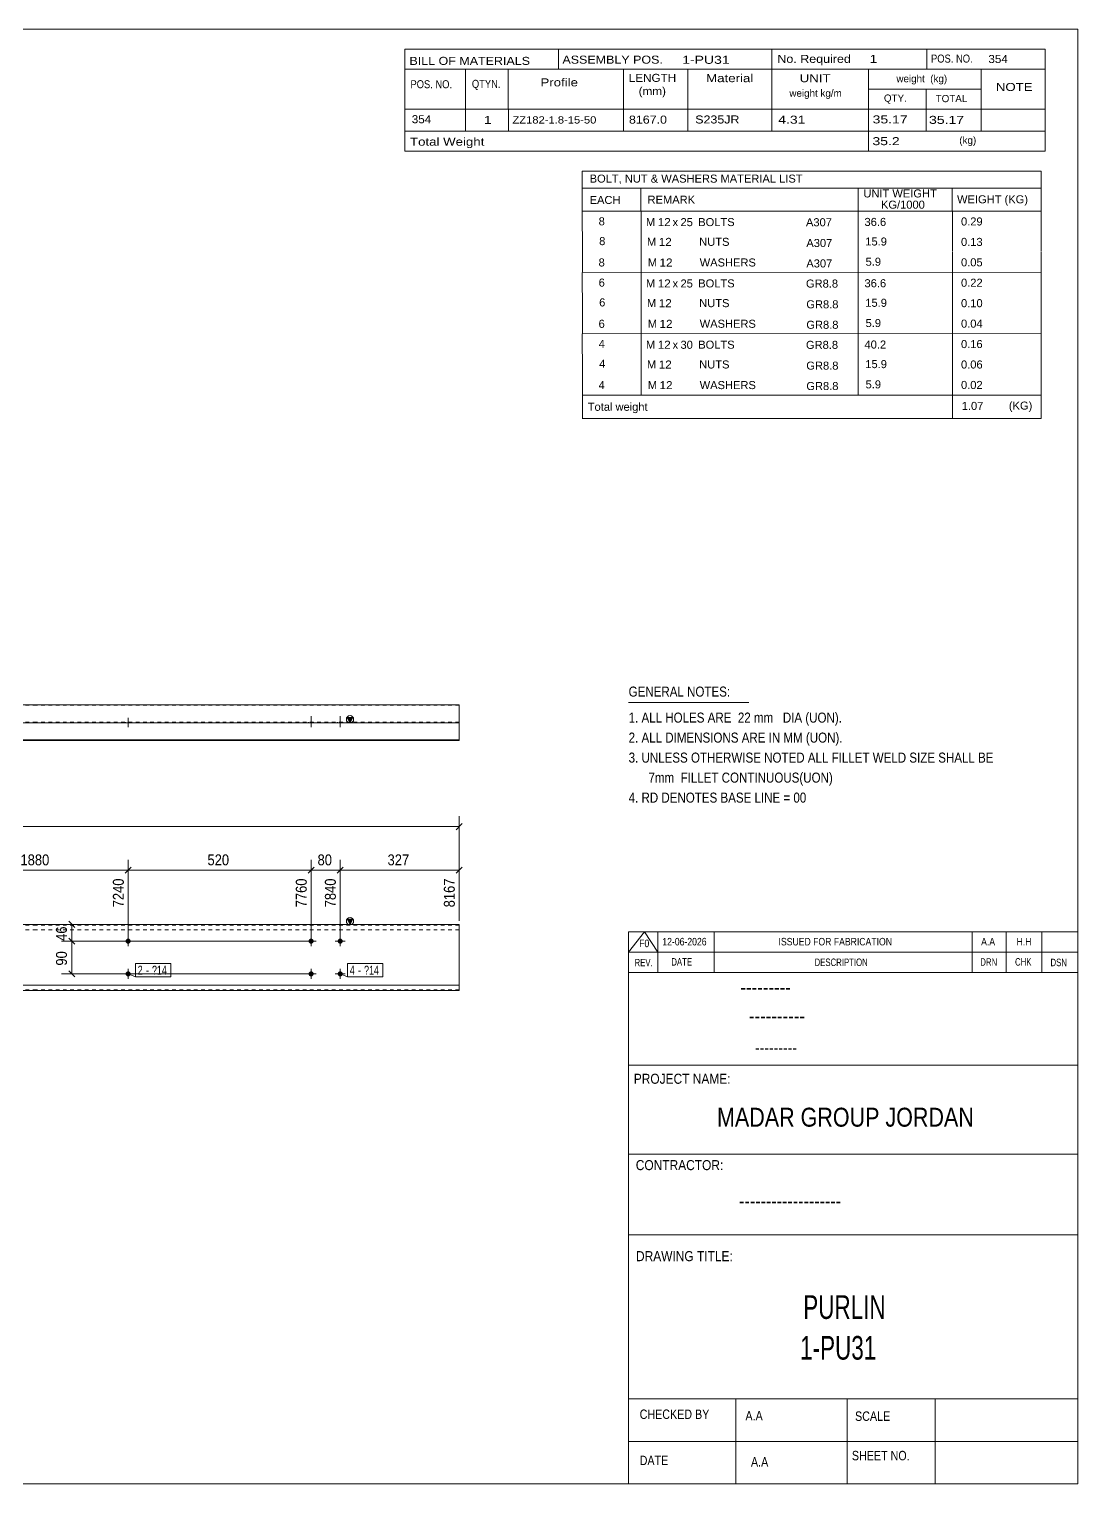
# Model space of a CAD drawing. Header units: millimetres. Extents: x 2 to 579, y 1 to 405.
# Drawn here: x 290.7 to 579, y 5 to 405 of the extents above; entities that cross this region are included whole.
import ezdxf

# ---------------------------------------------------------------- set-up
doc = ezdxf.new("R2010")
doc.units = ezdxf.units.MM
doc.linetypes.add('XKITLINE00', pattern=[0])
doc.linetypes.add('XKITLINE01', pattern=[4, 1, -1, 1, -1])
for name, color, linetype, lineweight in [('Bolt', 3, 'Continuous', 0), ('BoltMark', 7, 'Continuous', 0), ('Dimensions', 7, 'Continuous', 0), ('DrawingSheet', 5, 'Continuous', 0), ('OtherObjectType', 7, 'Continuous', 0), ('Part', 2, 'Continuous', 0)]:
    doc.layers.add(name, color=color, linetype=linetype, lineweight=lineweight)
doc.styles.add('@ARIAL_UNICODE_MS_BOLD', font='ARIAL.TTF')
doc.styles.add('ARIAL', font='ARIAL.TTF')
doc.styles.add('ARIAL_NARROW', font='ARIALN.TTF')
doc.styles.add('COMIC_SANS_MS_BOLD', font='COMICBD.TTF')
doc.styles.add('SWIS721_EX_BT', font='ARIAL.TTF')
doc.styles.add('SWISSE', font='ARIAL.TTF')

# ---------------------------------------------------------------- blocks, each defined once
blk = doc.blocks.new('*A5')
at = {"layer": 'Bolt'}
for points in [[(368.91, 154.2), (368.91, 154.16), (368.91, 154.13), (368.9, 154.09), (368.89, 154.06), (368.88, 154.03), (368.87, 153.99), (368.86, 153.96), (368.85, 153.93), (368.83, 153.9), (368.81, 153.87), (368.8, 153.84), (368.78, 153.81), (368.75, 153.79), (368.73, 153.76), (368.71, 153.74), (368.68, 153.71), (368.66, 153.69), (368.63, 153.67), (368.6, 153.65), (368.57, 153.63), (368.54, 153.61), (368.51, 153.6), (368.48, 153.58), (368.45, 153.57), (368.42, 153.56), (368.38, 153.55), (368.35, 153.54), (368.32, 153.54), (368.28, 153.53), (368.25, 153.53), (368.21, 153.53), (368.18, 153.53), (368.14, 153.53), (368.11, 153.54), (368.08, 153.54), (368.04, 153.55), (368.01, 153.56), (367.98, 153.57), (367.95, 153.58), (367.91, 153.6), (367.88, 153.61), (367.85, 153.63), (367.82, 153.65), (367.8, 153.67), (367.77, 153.69), (367.74, 153.71), (367.72, 153.74), (367.69, 153.76), (367.67, 153.79), (367.65, 153.81), (367.63, 153.84), (367.61, 153.87), (367.6, 153.9), (367.58, 153.93), (367.57, 153.96), (367.55, 153.99), (367.54, 154.03), (367.53, 154.06), (367.53, 154.09), (367.52, 154.13), (367.52, 154.16), (367.51, 154.2), (367.51, 154.23), (367.51, 154.26), (367.52, 154.3), (367.52, 154.33), (367.53, 154.37), (367.53, 154.4), (367.54, 154.43), (367.55, 154.47), (367.57, 154.5), (367.58, 154.53), (367.6, 154.56), (367.61, 154.59), (367.63, 154.62), (367.65, 154.65), (367.67, 154.67), (367.69, 154.7), (367.72, 154.72), (367.74, 154.75), (367.77, 154.77), (367.8, 154.79), (367.82, 154.81), (367.85, 154.83), (367.88, 154.85), (367.91, 154.86), (367.95, 154.88), (367.98, 154.89), (368.01, 154.9), (368.04, 154.91), (368.08, 154.92), (368.11, 154.92), (368.14, 154.93), (368.18, 154.93), (368.21, 154.93), (368.25, 154.93), (368.28, 154.93), (368.32, 154.92), (368.35, 154.92), (368.38, 154.91), (368.42, 154.9), (368.45, 154.89), (368.48, 154.88), (368.51, 154.86), (368.54, 154.85), (368.57, 154.83), (368.6, 154.81), (368.63, 154.79), (368.66, 154.77), (368.68, 154.75), (368.71, 154.72), (368.73, 154.7), (368.75, 154.67), (368.78, 154.65), (368.8, 154.62), (368.81, 154.59), (368.83, 154.56), (368.85, 154.53), (368.86, 154.5), (368.87, 154.47), (368.88, 154.43), (368.89, 154.4), (368.9, 154.37), (368.91, 154.33), (368.91, 154.3), (368.91, 154.26), (368.91, 154.23)], [(376.91, 154.2), (376.91, 154.16), (376.91, 154.13), (376.9, 154.09), (376.89, 154.06), (376.88, 154.03), (376.87, 153.99), (376.86, 153.96), (376.85, 153.93), (376.83, 153.9), (376.81, 153.87), (376.8, 153.84), (376.78, 153.81), (376.75, 153.79), (376.73, 153.76), (376.71, 153.74), (376.68, 153.71), (376.66, 153.69), (376.63, 153.67), (376.6, 153.65), (376.57, 153.63), (376.54, 153.61), (376.51, 153.6), (376.48, 153.58), (376.45, 153.57), (376.42, 153.56), (376.38, 153.55), (376.35, 153.54), (376.32, 153.54), (376.28, 153.53), (376.25, 153.53), (376.21, 153.53), (376.18, 153.53), (376.14, 153.53), (376.11, 153.54), (376.08, 153.54), (376.04, 153.55), (376.01, 153.56), (375.98, 153.57), (375.95, 153.58), (375.91, 153.6), (375.88, 153.61), (375.85, 153.63), (375.82, 153.65), (375.8, 153.67), (375.77, 153.69), (375.74, 153.71), (375.72, 153.74), (375.69, 153.76), (375.67, 153.79), (375.65, 153.81), (375.63, 153.84), (375.61, 153.87), (375.6, 153.9), (375.58, 153.93), (375.57, 153.96), (375.55, 153.99), (375.54, 154.03), (375.53, 154.06), (375.53, 154.09), (375.52, 154.13), (375.52, 154.16), (375.51, 154.2), (375.51, 154.23), (375.51, 154.26), (375.52, 154.3), (375.52, 154.33), (375.53, 154.37), (375.53, 154.4), (375.54, 154.43), (375.55, 154.47), (375.57, 154.5), (375.58, 154.53), (375.6, 154.56), (375.61, 154.59), (375.63, 154.62), (375.65, 154.65), (375.67, 154.67), (375.69, 154.7), (375.72, 154.72), (375.74, 154.75), (375.77, 154.77), (375.8, 154.79), (375.82, 154.81), (375.85, 154.83), (375.88, 154.85), (375.91, 154.86), (375.95, 154.88), (375.98, 154.89), (376.01, 154.9), (376.04, 154.91), (376.08, 154.92), (376.11, 154.92), (376.14, 154.93), (376.18, 154.93), (376.21, 154.93), (376.25, 154.93), (376.28, 154.93), (376.32, 154.92), (376.35, 154.92), (376.38, 154.91), (376.42, 154.9), (376.45, 154.89), (376.48, 154.88), (376.51, 154.86), (376.54, 154.85), (376.57, 154.83), (376.6, 154.81), (376.63, 154.79), (376.66, 154.77), (376.68, 154.75), (376.71, 154.72), (376.73, 154.7), (376.75, 154.67), (376.78, 154.65), (376.8, 154.62), (376.81, 154.59), (376.83, 154.56), (376.85, 154.53), (376.86, 154.5), (376.87, 154.47), (376.88, 154.43), (376.89, 154.4), (376.9, 154.37), (376.91, 154.33), (376.91, 154.3), (376.91, 154.26), (376.91, 154.23)], [(368.91, 145.2), (368.91, 145.16), (368.91, 145.13), (368.9, 145.09), (368.89, 145.06), (368.88, 145.03), (368.87, 144.99), (368.86, 144.96), (368.85, 144.93), (368.83, 144.9), (368.81, 144.87), (368.8, 144.84), (368.78, 144.81), (368.75, 144.79), (368.73, 144.76), (368.71, 144.74), (368.68, 144.71), (368.66, 144.69), (368.63, 144.67), (368.6, 144.65), (368.57, 144.63), (368.54, 144.61), (368.51, 144.6), (368.48, 144.58), (368.45, 144.57), (368.42, 144.56), (368.38, 144.55), (368.35, 144.54), (368.32, 144.54), (368.28, 144.53), (368.25, 144.53), (368.21, 144.53), (368.18, 144.53), (368.14, 144.53), (368.11, 144.54), (368.08, 144.54), (368.04, 144.55), (368.01, 144.56), (367.98, 144.57), (367.95, 144.58), (367.91, 144.6), (367.88, 144.61), (367.85, 144.63), (367.82, 144.65), (367.8, 144.67), (367.77, 144.69), (367.74, 144.71), (367.72, 144.74), (367.69, 144.76), (367.67, 144.79), (367.65, 144.81), (367.63, 144.84), (367.61, 144.87), (367.6, 144.9), (367.58, 144.93), (367.57, 144.96), (367.55, 144.99), (367.54, 145.03), (367.53, 145.06), (367.53, 145.09), (367.52, 145.13), (367.52, 145.16), (367.51, 145.2), (367.51, 145.23), (367.51, 145.26), (367.52, 145.3), (367.52, 145.33), (367.53, 145.37), (367.53, 145.4), (367.54, 145.43), (367.55, 145.47), (367.57, 145.5), (367.58, 145.53), (367.6, 145.56), (367.61, 145.59), (367.63, 145.62), (367.65, 145.65), (367.67, 145.67), (367.69, 145.7), (367.72, 145.72), (367.74, 145.75), (367.77, 145.77), (367.8, 145.79), (367.82, 145.81), (367.85, 145.83), (367.88, 145.85), (367.91, 145.86), (367.95, 145.88), (367.98, 145.89), (368.01, 145.9), (368.04, 145.91), (368.08, 145.92), (368.11, 145.92), (368.14, 145.93), (368.18, 145.93), (368.21, 145.93), (368.25, 145.93), (368.28, 145.93), (368.32, 145.92), (368.35, 145.92), (368.38, 145.91), (368.42, 145.9), (368.45, 145.89), (368.48, 145.88), (368.51, 145.86), (368.54, 145.85), (368.57, 145.83), (368.6, 145.81), (368.63, 145.79), (368.66, 145.77), (368.68, 145.75), (368.71, 145.72), (368.73, 145.7), (368.75, 145.67), (368.78, 145.65), (368.8, 145.62), (368.81, 145.59), (368.83, 145.56), (368.85, 145.53), (368.86, 145.5), (368.87, 145.47), (368.88, 145.43), (368.89, 145.4), (368.9, 145.37), (368.91, 145.33), (368.91, 145.3), (368.91, 145.26), (368.91, 145.23)], [(376.91, 145.2), (376.91, 145.16), (376.91, 145.13), (376.9, 145.09), (376.89, 145.06), (376.88, 145.03), (376.87, 144.99), (376.86, 144.96), (376.85, 144.93), (376.83, 144.9), (376.81, 144.87), (376.8, 144.84), (376.78, 144.81), (376.75, 144.79), (376.73, 144.76), (376.71, 144.74), (376.68, 144.71), (376.66, 144.69), (376.63, 144.67), (376.6, 144.65), (376.57, 144.63), (376.54, 144.61), (376.51, 144.6), (376.48, 144.58), (376.45, 144.57), (376.42, 144.56), (376.38, 144.55), (376.35, 144.54), (376.32, 144.54), (376.28, 144.53), (376.25, 144.53), (376.21, 144.53), (376.18, 144.53), (376.14, 144.53), (376.11, 144.54), (376.08, 144.54), (376.04, 144.55), (376.01, 144.56), (375.98, 144.57), (375.95, 144.58), (375.91, 144.6), (375.88, 144.61), (375.85, 144.63), (375.82, 144.65), (375.8, 144.67), (375.77, 144.69), (375.74, 144.71), (375.72, 144.74), (375.69, 144.76), (375.67, 144.79), (375.65, 144.81), (375.63, 144.84), (375.61, 144.87), (375.6, 144.9), (375.58, 144.93), (375.57, 144.96), (375.55, 144.99), (375.54, 145.03), (375.53, 145.06), (375.53, 145.09), (375.52, 145.13), (375.52, 145.16), (375.51, 145.2), (375.51, 145.23), (375.51, 145.26), (375.52, 145.3), (375.52, 145.33), (375.53, 145.37), (375.53, 145.4), (375.54, 145.43), (375.55, 145.47), (375.57, 145.5), (375.58, 145.53), (375.6, 145.56), (375.61, 145.59), (375.63, 145.62), (375.65, 145.65), (375.67, 145.67), (375.69, 145.7), (375.72, 145.72), (375.74, 145.75), (375.77, 145.77), (375.8, 145.79), (375.82, 145.81), (375.85, 145.83), (375.88, 145.85), (375.91, 145.86), (375.95, 145.88), (375.98, 145.89), (376.01, 145.9), (376.04, 145.91), (376.08, 145.92), (376.11, 145.92), (376.14, 145.93), (376.18, 145.93), (376.21, 145.93), (376.25, 145.93), (376.28, 145.93), (376.32, 145.92), (376.35, 145.92), (376.38, 145.91), (376.42, 145.9), (376.45, 145.89), (376.48, 145.88), (376.51, 145.86), (376.54, 145.85), (376.57, 145.83), (376.6, 145.81), (376.63, 145.79), (376.66, 145.77), (376.68, 145.75), (376.71, 145.72), (376.73, 145.7), (376.75, 145.67), (376.78, 145.65), (376.8, 145.62), (376.81, 145.59), (376.83, 145.56), (376.85, 145.53), (376.86, 145.5), (376.87, 145.47), (376.88, 145.43), (376.89, 145.4), (376.9, 145.37), (376.91, 145.33), (376.91, 145.3), (376.91, 145.26), (376.91, 145.23)]]:
    blk.add_hatch(color=3, dxfattribs=at).paths.add_polyline_path(points, flags=17)
at = {"layer": 'Bolt', "color": 3, "linetype": 'XKITLINE00', "lineweight": 0}
for p, q in [((369.61, 154.23), (366.81, 154.23)), ((368.21, 155.63), (368.21, 152.83)), ((377.61, 154.23), (374.81, 154.23)), ((376.21, 155.63), (376.21, 152.83)), ((369.61, 145.23), (366.81, 145.23)), ((368.21, 146.63), (368.21, 143.83)), ((377.61, 145.23), (374.81, 145.23)), ((376.21, 146.63), (376.21, 143.83))]:
    blk.add_line(p, q, dxfattribs=at)
blk = doc.blocks.new('*A6')
at = {"layer": 'Bolt'}
for points in [[(318.62, 154.2), (318.62, 154.16), (318.61, 154.13), (318.61, 154.09), (318.6, 154.06), (318.59, 154.03), (318.58, 153.99), (318.57, 153.96), (318.55, 153.93), (318.54, 153.9), (318.52, 153.87), (318.5, 153.84), (318.48, 153.81), (318.46, 153.79), (318.44, 153.76), (318.41, 153.74), (318.39, 153.71), (318.36, 153.69), (318.34, 153.67), (318.31, 153.65), (318.28, 153.63), (318.25, 153.61), (318.22, 153.6), (318.19, 153.58), (318.16, 153.57), (318.12, 153.56), (318.09, 153.55), (318.06, 153.54), (318.02, 153.54), (317.99, 153.53), (317.95, 153.53), (317.92, 153.53), (317.89, 153.53), (317.85, 153.53), (317.82, 153.54), (317.78, 153.54), (317.75, 153.55), (317.72, 153.56), (317.68, 153.57), (317.65, 153.58), (317.62, 153.6), (317.59, 153.61), (317.56, 153.63), (317.53, 153.65), (317.5, 153.67), (317.48, 153.69), (317.45, 153.71), (317.42, 153.74), (317.4, 153.76), (317.38, 153.79), (317.36, 153.81), (317.34, 153.84), (317.32, 153.87), (317.3, 153.9), (317.29, 153.93), (317.27, 153.96), (317.26, 153.99), (317.25, 154.03), (317.24, 154.06), (317.23, 154.09), (317.23, 154.13), (317.22, 154.16), (317.22, 154.2), (317.22, 154.23), (317.22, 154.26), (317.22, 154.3), (317.23, 154.33), (317.23, 154.37), (317.24, 154.4), (317.25, 154.43), (317.26, 154.47), (317.27, 154.5), (317.29, 154.53), (317.3, 154.56), (317.32, 154.59), (317.34, 154.62), (317.36, 154.65), (317.38, 154.67), (317.4, 154.7), (317.42, 154.72), (317.45, 154.75), (317.48, 154.77), (317.5, 154.79), (317.53, 154.81), (317.56, 154.83), (317.59, 154.85), (317.62, 154.86), (317.65, 154.88), (317.68, 154.89), (317.72, 154.9), (317.75, 154.91), (317.78, 154.92), (317.82, 154.92), (317.85, 154.93), (317.89, 154.93), (317.92, 154.93), (317.95, 154.93), (317.99, 154.93), (318.02, 154.92), (318.06, 154.92), (318.09, 154.91), (318.12, 154.9), (318.16, 154.89), (318.19, 154.88), (318.22, 154.86), (318.25, 154.85), (318.28, 154.83), (318.31, 154.81), (318.34, 154.79), (318.36, 154.77), (318.39, 154.75), (318.41, 154.72), (318.44, 154.7), (318.46, 154.67), (318.48, 154.65), (318.5, 154.62), (318.52, 154.59), (318.54, 154.56), (318.55, 154.53), (318.57, 154.5), (318.58, 154.47), (318.59, 154.43), (318.6, 154.4), (318.61, 154.37), (318.61, 154.33), (318.62, 154.3), (318.62, 154.26), (318.62, 154.23)], [(318.62, 145.2), (318.62, 145.16), (318.61, 145.13), (318.61, 145.09), (318.6, 145.06), (318.59, 145.03), (318.58, 144.99), (318.57, 144.96), (318.55, 144.93), (318.54, 144.9), (318.52, 144.87), (318.5, 144.84), (318.48, 144.81), (318.46, 144.79), (318.44, 144.76), (318.41, 144.74), (318.39, 144.71), (318.36, 144.69), (318.34, 144.67), (318.31, 144.65), (318.28, 144.63), (318.25, 144.61), (318.22, 144.6), (318.19, 144.58), (318.16, 144.57), (318.12, 144.56), (318.09, 144.55), (318.06, 144.54), (318.02, 144.54), (317.99, 144.53), (317.95, 144.53), (317.92, 144.53), (317.89, 144.53), (317.85, 144.53), (317.82, 144.54), (317.78, 144.54), (317.75, 144.55), (317.72, 144.56), (317.68, 144.57), (317.65, 144.58), (317.62, 144.6), (317.59, 144.61), (317.56, 144.63), (317.53, 144.65), (317.5, 144.67), (317.48, 144.69), (317.45, 144.71), (317.42, 144.74), (317.4, 144.76), (317.38, 144.79), (317.36, 144.81), (317.34, 144.84), (317.32, 144.87), (317.3, 144.9), (317.29, 144.93), (317.27, 144.96), (317.26, 144.99), (317.25, 145.03), (317.24, 145.06), (317.23, 145.09), (317.23, 145.13), (317.22, 145.16), (317.22, 145.2), (317.22, 145.23), (317.22, 145.26), (317.22, 145.3), (317.23, 145.33), (317.23, 145.37), (317.24, 145.4), (317.25, 145.43), (317.26, 145.47), (317.27, 145.5), (317.29, 145.53), (317.3, 145.56), (317.32, 145.59), (317.34, 145.62), (317.36, 145.65), (317.38, 145.67), (317.4, 145.7), (317.42, 145.72), (317.45, 145.75), (317.48, 145.77), (317.5, 145.79), (317.53, 145.81), (317.56, 145.83), (317.59, 145.85), (317.62, 145.86), (317.65, 145.88), (317.68, 145.89), (317.72, 145.9), (317.75, 145.91), (317.78, 145.92), (317.82, 145.92), (317.85, 145.93), (317.89, 145.93), (317.92, 145.93), (317.95, 145.93), (317.99, 145.93), (318.02, 145.92), (318.06, 145.92), (318.09, 145.91), (318.12, 145.9), (318.16, 145.89), (318.19, 145.88), (318.22, 145.86), (318.25, 145.85), (318.28, 145.83), (318.31, 145.81), (318.34, 145.79), (318.36, 145.77), (318.39, 145.75), (318.41, 145.72), (318.44, 145.7), (318.46, 145.67), (318.48, 145.65), (318.5, 145.62), (318.52, 145.59), (318.54, 145.56), (318.55, 145.53), (318.57, 145.5), (318.58, 145.47), (318.59, 145.43), (318.6, 145.4), (318.61, 145.37), (318.61, 145.33), (318.62, 145.3), (318.62, 145.26), (318.62, 145.23)]]:
    blk.add_hatch(color=3, dxfattribs=at).paths.add_polyline_path(points, flags=17)
at = {"layer": 'Bolt', "color": 3, "linetype": 'XKITLINE00', "lineweight": 0}
for p, q in [((319.32, 154.23), (316.52, 154.23)), ((317.92, 155.63), (317.92, 152.83)), ((319.32, 145.23), (316.52, 145.23)), ((317.92, 146.63), (317.92, 143.83))]:
    blk.add_line(p, q, dxfattribs=at)
blk = doc.blocks.new('*A9')
at = {"layer": 'Part'}
blk.add_hatch(color=2, dxfattribs=at).paths.add_polyline_path([(378.11, 160.23), (379.71, 160.23), (378.91, 158.83)], flags=17)
at = {"layer": 'Part', "color": 2, "linetype": 'XKITLINE00', "lineweight": 0}
for p, q in [((378.91, 158.83), (378.11, 160.23)), ((378.11, 160.23), (379.71, 160.23)), ((379.71, 160.23), (378.91, 158.83)), ((54.45, 158.83), (54.45, 140.63)), ((83.55, 158.83), (54.45, 158.83)), ((141.84, 158.83), (83.65, 158.83)), ((192.13, 158.83), (141.94, 158.83)), ((242.43, 158.83), (192.23, 158.83)), ((292.72, 158.83), (242.53, 158.83)), ((343.02, 158.83), (292.82, 158.83)), ((408.91, 158.83), (343.12, 158.83)), ((408.91, 158.83), (408.91, 140.63)), ((83.55, 142.13), (54.45, 142.13)), ((54.45, 140.63), (83.55, 140.63)), ((141.84, 142.13), (83.65, 142.13)), ((83.65, 140.63), (141.84, 140.63)), ((192.13, 142.13), (141.94, 142.13)), ((141.94, 140.63), (192.13, 140.63)), ((242.43, 142.13), (192.23, 142.13)), ((192.23, 140.63), (242.43, 140.63)), ((292.72, 142.13), (242.53, 142.13)), ((242.53, 140.63), (292.72, 140.63)), ((343.02, 142.13), (292.82, 142.13)), ((292.82, 140.63), (343.02, 140.63)), ((408.91, 142.13), (343.12, 142.13)), ((343.12, 140.63), (408.91, 140.63))]:
    blk.add_line(p, q, dxfattribs=at)
at = {"layer": 'Part', "color": 7, "linetype": 'XKITLINE01', "lineweight": 0}
for p, q in [((83.55, 158.65), (54.45, 158.65)), ((83.55, 157.33), (54.45, 157.33)), ((141.84, 158.65), (83.65, 158.65)), ((141.84, 157.33), (83.65, 157.33)), ((192.13, 158.65), (141.94, 158.65)), ((192.13, 157.33), (141.94, 157.33)), ((242.43, 158.65), (192.23, 158.65)), ((242.43, 157.33), (192.23, 157.33)), ((292.72, 158.65), (242.53, 158.65)), ((292.72, 157.33), (242.53, 157.33)), ((343.02, 158.65), (292.82, 158.65)), ((343.02, 157.33), (292.82, 157.33)), ((408.91, 158.65), (343.12, 158.65)), ((408.91, 157.33), (343.12, 157.33)), ((83.55, 140.81), (54.45, 140.81)), ((141.84, 140.81), (83.65, 140.81)), ((192.13, 140.81), (141.94, 140.81)), ((242.43, 140.81), (192.23, 140.81)), ((292.72, 140.81), (242.53, 140.81)), ((343.02, 140.81), (292.82, 140.81)), ((408.91, 140.81), (343.12, 140.81))]:
    blk.add_line(p, q, dxfattribs=at)
at = {"layer": 'Part', "color": 2, "linetype": 'XKITLINE00', "lineweight": 0}
blk.add_circle((378.91, 159.73), 1, dxfattribs=at)
blk = doc.blocks.new('*A14')
at = {"layer": 'Bolt'}
for points in [[(367.51, 214.25), (367.51, 214.43), (368.91, 214.43), (368.91, 214.25)], [(367.51, 214.25), (367.51, 214.43), (368.91, 214.43), (368.91, 214.25)], [(375.51, 214.25), (375.51, 214.43), (376.91, 214.43), (376.91, 214.25)], [(375.51, 214.25), (375.51, 214.43), (376.91, 214.43), (376.91, 214.25)]]:
    blk.add_hatch(color=3, dxfattribs=at).paths.add_polyline_path(points, flags=17)
at = {"layer": 'Bolt', "color": 3, "linetype": 'XKITLINE00', "lineweight": 0}
for p, q in [((368.21, 216.09), (368.21, 213.09)), ((368.21, 216.09), (368.21, 213.09)), ((376.21, 216.09), (376.21, 213.09)), ((376.21, 216.09), (376.21, 213.09)), ((367.51, 214.43), (367.51, 214.25)), ((367.51, 214.43), (367.51, 214.25)), ((368.91, 214.43), (368.91, 214.25)), ((368.91, 214.43), (368.91, 214.25)), ((375.51, 214.43), (375.51, 214.25)), ((375.51, 214.43), (375.51, 214.25)), ((376.91, 214.43), (376.91, 214.25)), ((376.91, 214.43), (376.91, 214.25))]:
    blk.add_line(p, q, dxfattribs=at)
blk = doc.blocks.new('*A15')
at = {"layer": 'Bolt'}
blk.add_hatch(color=3, dxfattribs=at).paths.add_polyline_path([(317.22, 214.25), (317.22, 214.43), (318.62, 214.43), (318.62, 214.25)], flags=17)
blk.add_hatch(color=3, dxfattribs=at).paths.add_polyline_path([(317.22, 214.25), (317.22, 214.43), (318.62, 214.43), (318.62, 214.25)], flags=17)
at = {"layer": 'Bolt', "color": 3, "linetype": 'XKITLINE00', "lineweight": 0}
for p, q in [((317.22, 214.43), (317.22, 214.25)), ((317.22, 214.43), (317.22, 214.25)), ((317.92, 215.59), (317.92, 213.09)), ((317.92, 215.59), (317.92, 213.09)), ((318.62, 214.43), (318.62, 214.25)), ((318.62, 214.43), (318.62, 214.25))]:
    blk.add_line(p, q, dxfattribs=at)
blk = doc.blocks.new('*A18')
at = {"layer": 'Part'}
blk.add_hatch(color=2, dxfattribs=at).paths.add_polyline_path([(378.11, 215.74), (379.71, 215.74), (378.91, 214.34)], flags=17)
at = {"layer": 'Part', "color": 2, "linetype": 'XKITLINE00', "lineweight": 0}
for p, q in [((54.45, 209.61), (54.45, 219.25)), ((83.55, 219.25), (54.45, 219.25)), ((141.84, 219.25), (83.65, 219.25)), ((192.13, 219.25), (141.94, 219.25)), ((242.43, 219.25), (192.23, 219.25)), ((292.72, 219.25), (242.53, 219.25)), ((343.02, 219.25), (292.82, 219.25)), ((408.91, 219.25), (343.12, 219.25)), ((408.91, 219.25), (408.91, 209.61)), ((83.55, 214.25), (54.45, 214.25)), ((141.84, 214.25), (83.65, 214.25)), ((192.13, 214.25), (141.94, 214.25)), ((242.43, 214.25), (192.23, 214.25)), ((292.72, 214.25), (242.53, 214.25)), ((343.02, 214.25), (292.82, 214.25)), ((408.91, 214.25), (343.12, 214.25)), ((378.91, 214.34), (378.11, 215.74)), ((378.11, 215.74), (379.71, 215.74)), ((379.71, 215.74), (378.91, 214.34)), ((54.45, 209.43), (54.45, 209.61)), ((54.45, 209.61), (83.55, 209.61)), ((83.55, 209.43), (54.45, 209.43)), ((83.65, 209.61), (141.84, 209.61)), ((141.84, 209.43), (83.65, 209.43)), ((141.94, 209.61), (192.13, 209.61)), ((192.13, 209.43), (141.94, 209.43)), ((192.23, 209.61), (242.43, 209.61)), ((242.43, 209.43), (192.23, 209.43)), ((242.53, 209.61), (292.72, 209.61)), ((292.72, 209.43), (242.53, 209.43)), ((292.82, 209.61), (343.02, 209.61)), ((343.02, 209.43), (292.82, 209.43)), ((343.12, 209.61), (408.91, 209.61)), ((408.91, 209.43), (343.12, 209.43)), ((408.91, 209.61), (408.91, 209.43))]:
    blk.add_line(p, q, dxfattribs=at)
at = {"layer": 'Part', "color": 7, "linetype": 'XKITLINE01', "lineweight": 0}
for p, q in [((83.55, 219.07), (54.45, 219.07)), ((141.84, 219.07), (83.65, 219.07)), ((192.13, 219.07), (141.94, 219.07)), ((242.43, 219.07), (192.23, 219.07)), ((292.72, 219.07), (242.53, 219.07)), ((343.02, 219.07), (292.82, 219.07)), ((408.91, 219.07), (343.12, 219.07)), ((83.55, 214.43), (54.45, 214.43)), ((141.84, 214.43), (83.65, 214.43)), ((192.13, 214.43), (141.94, 214.43)), ((242.43, 214.43), (192.23, 214.43)), ((292.72, 214.43), (242.53, 214.43)), ((343.02, 214.43), (292.82, 214.43)), ((408.91, 214.43), (343.12, 214.43))]:
    blk.add_line(p, q, dxfattribs=at)
at = {"layer": 'Part', "color": 2, "linetype": 'XKITLINE00', "lineweight": 0}
blk.add_circle((378.91, 215.24), 1, dxfattribs=at)
blk = doc.blocks.new('*A19')
at = {"layer": 'DrawingSheet', "color": 5, "linetype": 'XKITLINE00', "lineweight": 0}
for p, q in [((579, 405), (5, 405)), ((5, 405), (5, 5)), ((579, 5), (579, 405)), ((5, 5), (579, 5))]:
    blk.add_line(p, q, dxfattribs=at)
at = {"layer": 'DrawingSheet', "color": 5, "style": 'ARIAL', "width": 0.85}
blk.add_text('Tekla structures', height=2, rotation=90, dxfattribs=at).set_placement((4.5, 5.5))
blk = doc.blocks.new('*A20')
at = {"layer": 'OtherObjectType', "color": 7, "linetype": 'XKITLINE00', "lineweight": 0}
for p, q in [((442.76, 365.95), (442.75, 354.95)), ((442.76, 365.95), (568.88, 365.95)), ((568.88, 365.95), (568.88, 354.95)), ((442.75, 361.3), (568.88, 361.3)), ((458.87, 361.31), (458.87, 354.95)), ((518.57, 361.31), (518.57, 354.95)), ((544.47, 361.29), (544.47, 354.95)), ((442.76, 354.92), (442.76, 349.42)), ((442.77, 354.95), (568.88, 354.95)), ((458.92, 354.95), (458.92, 349.33)), ((518.57, 354.95), (518.57, 349.33)), ((544.5, 354.95), (544.5, 349.45)), ((568.88, 354.95), (568.88, 349.45)), ((442.79, 349.33), (442.79, 343.72)), ((458.95, 349.33), (458.95, 343.71)), ((518.57, 349.33), (518.57, 343.71)), ((544.5, 349.33), (544.5, 343.83)), ((568.88, 349.33), (568.88, 343.83)), ((442.79, 343.7), (442.79, 338.13)), ((458.95, 343.71), (458.95, 338.09)), ((518.57, 343.71), (518.57, 338.09)), ((544.5, 343.71), (544.5, 338.1)), ((568.88, 343.71), (568.88, 338.1)), ((568.88, 338.1), (442.75, 338.13)), ((442.76, 338.06), (442.76, 332.56)), ((458.92, 338.09), (458.92, 332.47)), ((518.57, 338.09), (518.57, 332.47)), ((544.5, 338.09), (544.5, 332.59)), ((568.88, 338.09), (568.88, 332.59)), ((442.79, 332.47), (442.79, 326.86)), ((458.95, 332.47), (458.95, 326.86)), ((518.57, 332.47), (518.57, 326.86)), ((544.5, 332.47), (544.5, 326.97)), ((568.88, 332.47), (568.88, 326.97)), ((442.79, 326.84), (442.79, 321.27)), ((458.95, 326.85), (458.95, 321.24)), ((518.57, 326.86), (518.57, 321.24)), ((544.5, 326.85), (544.5, 321.25)), ((568.88, 326.85), (568.88, 321.24)), ((568.88, 321.24), (442.75, 321.27)), ((442.76, 321.21), (442.76, 315.71)), ((458.92, 321.23), (458.92, 315.62)), ((518.57, 321.24), (518.57, 315.62)), ((544.5, 321.23), (544.5, 315.73)), ((568.88, 321.24), (568.88, 315.74)), ((442.79, 315.62), (442.79, 310)), ((458.95, 315.62), (458.95, 310)), ((518.57, 315.62), (518.57, 310)), ((544.5, 315.61), (544.5, 310.11)), ((568.88, 315.62), (568.88, 310.12)), ((442.79, 309.98), (442.79, 304.42)), ((458.95, 310), (458.95, 304.38)), ((518.57, 310), (518.57, 304.38)), ((544.5, 310), (544.5, 304.39)), ((568.88, 310), (568.88, 304.39)), ((568.88, 304.39), (442.75, 304.42)), ((442.78, 304.38), (442.78, 297.97)), ((442.85, 304.38), (568.87, 304.38)), ((544.5, 304.35), (544.5, 297.93)), ((568.87, 304.35), (568.87, 297.94)), ((442.77, 297.93), (568.87, 297.93))]:
    blk.add_line(p, q, dxfattribs=at)
at = {"layer": 'OtherObjectType', "color": 7, "style": 'ARIAL_NARROW'}
for s, width, p in [('BOLT, NUT & WASHERS MATERIAL LIST', 1.211571, (444.79, 362.79)), ('UNIT WEIGHT', 1.211571, (520.03, 358.72)), ('EACH', 1.211571, (444.78, 356.92)), ('REMARK', 1.211571, (460.7, 357.01)), (' KG/1000', 1.211571, (524.02, 355.63)), ('WEIGHT (KG)', 1.211571, (545.78, 357.1)), ('8', 1.211571, (447.26, 351.05)), ('M', 1.211571, (460.26, 350.85)), ('12', 1.275, (463.5, 350.83)), ('x', 1.211571, (467.58, 350.83)), ('25', 1.211571, (469.76, 350.82)), ('BOLTS', 1.211571, (474.63, 350.84)), ('A307', 1.211571, (504.25, 350.79)), ('36.6', 1.211571, (520.34, 350.88)), ('0.29', 1.211571, (546.87, 351.01)), ('8', 1.211571, (447.4, 345.61)), ('M', 1.211571, (460.54, 345.41)), ('12', 1.275, (463.78, 345.39)), ('NUTS', 1.211571, (474.91, 345.41)), ('A307', 1.211571, (504.35, 345.09)), ('15.9', 1.211571, (520.56, 345.5)), ('0.13', 1.211571, (546.87, 345.39)), ('8', 1.211571, (447.24, 339.74)), ('M', 1.211571, (460.76, 339.74)), ('12', 1.275, (464, 339.72)), ('WASHERS', 1.211571, (475.04, 339.73)), ('A307', 1.211571, (504.35, 339.47)), ('5.9', 1.211571, (520.64, 339.94)), ('0.05', 1.211571, (546.87, 339.78)), ('6', 1.211571, (447.26, 334.2)), ('M', 1.211571, (460.26, 333.99)), ('12', 1.275, (463.5, 333.97)), ('25', 1.211571, (469.76, 333.96)), ('BOLTS', 1.211571, (474.63, 333.98)), ('GR8.8', 1.211571, (504.25, 333.93)), ('36.6', 1.211571, (520.34, 334.02)), ('0.22', 1.211571, (546.87, 334.16)), ('x', 1.211571, (467.58, 333.97)), ('6', 1.211571, (447.4, 328.75)), ('M', 1.211571, (460.54, 328.56)), ('12', 1.275, (463.78, 328.54)), ('NUTS', 1.211571, (474.91, 328.55)), ('GR8.8', 1.211571, (504.35, 328.23)), ('15.9', 1.211571, (520.56, 328.65)), ('0.10', 1.211571, (546.87, 328.54)), ('6', 1.211571, (447.24, 322.88)), ('M', 1.211571, (460.76, 322.88)), ('12', 1.275, (464, 322.86)), ('WASHERS', 1.211571, (475.04, 322.88)), ('GR8.8', 1.211571, (504.35, 322.61)), ('5.9', 1.211571, (520.64, 323.08)), ('0.04', 1.211571, (546.87, 322.92)), ('4', 1.211571, (447.26, 317.34)), ('M', 1.211571, (460.26, 317.13)), ('12', 1.275, (463.5, 317.11)), ('x', 1.211571, (467.58, 317.12)), ('30', 1.211571, (469.76, 317.11)), ('BOLTS', 1.211571, (474.63, 317.13)), ('GR8.8', 1.211571, (504.25, 317.08)), ('40.2', 1.211571, (520.34, 317.17)), ('0.16', 1.211571, (546.87, 317.3)), ('4', 1.211571, (447.4, 311.89)), ('M', 1.211571, (460.54, 311.7)), ('12', 1.275, (463.78, 311.68)), ('NUTS', 1.211571, (474.91, 311.69)), ('GR8.8', 1.211571, (504.35, 311.37)), ('15.9', 1.211571, (520.56, 311.79)), ('0.06', 1.211571, (546.87, 311.68)), ('4', 1.211571, (447.24, 306.03)), ('M', 1.211571, (460.76, 306.03)), ('12', 1.275, (464, 306)), ('WASHERS', 1.211571, (475.04, 306.02)), ('5.9', 1.211571, (520.64, 306.22)), ('0.02', 1.211571, (546.87, 306.06)), ('GR8.8', 1.211571, (504.35, 305.76)), ('Total weight', 1.211571, (444.26, 300.06)), ('1.07', 1.211571, (547.07, 300.29)), ('(KG)', 1.211571, (560.02, 300.38))]:
    blk.add_text(s, height=2.2, dxfattribs=dict(at, width=width)).set_placement(p)
blk = doc.blocks.new('*A21')
at = {"layer": 'OtherObjectType', "color": 7, "linetype": 'XKITLINE00', "lineweight": 0}
blk.add_line((455.5, 219.82), (488.5, 219.82), dxfattribs=at)
at = {"layer": 'OtherObjectType', "color": 7, "style": 'ARIAL_NARROW', "width": 1.008832}
for s, p in [('GENERAL NOTES:', (455.5, 221.47)), ('1. ALL HOLES ARE  22 mm   DIA (UON).', (455.5, 214.32)), ('2. ALL DIMENSIONS ARE IN MM (UON).', (455.5, 208.82)), ('3. UNLESS OTHERWISE NOTED ALL FILLET WELD SIZE SHALL BE', (455.5, 203.32)), ('7mm  FILLET CONTINUOUS(UON)', (460.95, 197.82)), ('4. RD DENOTES BASE LINE = 00', (455.5, 192.32))]:
    blk.add_text(s, height=2.75, dxfattribs=at).set_placement(p)
blk = doc.blocks.new('*A22')
at = {"layer": 'OtherObjectType', "color": 7, "linetype": 'XKITLINE00', "lineweight": 0}
for p, q in [((455.5, 156.76), (579, 156.76)), ((455.5, 151.21), (459.82, 156.76)), ((455.5, 151.21), (455.5, 156.76)), ((459.82, 156.76), (463.53, 151.21)), ((463.53, 151.21), (463.53, 156.76)), ((478.97, 151.21), (478.97, 156.76)), ((549.98, 151.21), (549.98, 156.76)), ((559.24, 151.21), (559.24, 156.76)), ((569.12, 151.21), (569.12, 156.76)), ((579, 151.21), (579, 156.76)), ((455.5, 151.21), (579, 151.21)), ((455.5, 145.65), (455.5, 151.21)), ((459.21, 151.21), (579, 151.21)), ((463.53, 145.65), (463.53, 151.21)), ((478.97, 145.65), (478.97, 151.21)), ((549.98, 145.65), (549.98, 151.21)), ((559.24, 145.65), (559.24, 151.21)), ((569.12, 145.65), (569.12, 151.21)), ((579, 145.65), (579, 151.21))]:
    blk.add_line(p, q, dxfattribs=at)
at = {"layer": 'OtherObjectType', "color": 7, "style": 'ARIAL_NARROW'}
for s, height, width, p in [('F0', 2.058, 1.008832, (458.4, 152.59)), ('12-06-2026', 2.058, 1.008832, (464.76, 153.06)), ('ISSUED FOR FABRICATION', 2.0583, 1.008832, (496.71, 153.06)), ('A.A', 2.058, 1.008832, (552.4, 153.06)), ('H.H', 2.058, 1.008832, (562.13, 153.06)), ('REV.', 2.058, 0.907949, (457.13, 147.31)), ('DATE', 2.058, 0.907949, (467.23, 147.5)), ('DESCRIPTION', 2.0583, 0.907949, (506.61, 147.39)), ('DRN', 2.058, 0.907949, (552.17, 147.47)), ('CHK', 2.058, 0.907949, (561.72, 147.5)), ('DSN', 2.058, 0.907949, (571.47, 147.35))]:
    blk.add_text(s, height=height, dxfattribs=dict(at, width=width)).set_placement(p)
blk = doc.blocks.new('*A24')
at = {"layer": 'OtherObjectType', "color": 2, "linetype": 'XKITLINE00', "lineweight": 0}
for p, q in [((455.5, 145.65), (579, 145.65)), ((455.5, 5), (455.5, 145.64)), ((578.98, 145.64), (579, 5)), ((579, 120.14), (455.5, 120.14)), ((455.5, 95.63), (579, 95.63)), ((579, 73.49), (455.5, 73.49)), ((579, 28.4), (455.5, 28.4)), ((484.94, 28.4), (484.94, 5)), ((515.62, 5), (515.62, 28.4)), ((539.75, 5), (539.75, 28.4)), ((579, 16.7), (455.5, 16.7)), ((579, 5), (455.5, 5))]:
    blk.add_line(p, q, dxfattribs=at)
at = {"layer": 'OtherObjectType', "color": 4, "style": '@ARIAL_UNICODE_MS_BOLD', "width": 0.85}
blk.add_text('---------', height=3.9, dxfattribs=at).set_placement((486.23, 139.59))
at = {"layer": 'OtherObjectType', "color": 7, "style": 'ARIAL', "width": 0.85}
for s, height, p in [('----------', 3.9, (488.56, 131.77)), ('---------', 3.25, (490.21, 123.31))]:
    blk.add_text(s, height=height, dxfattribs=at).set_placement(p)
at = {"layer": 'OtherObjectType', "color": 3, "width": 0.85}
for s, style, p in [('PROJECT NAME:', 'SWIS721_EX_BT', (456.92, 115.01)), ('CONTRACTOR:', 'SWISSE', (457.47, 91.27)), ('DRAWING TITLE:', 'SWIS721_EX_BT', (457.53, 66.24))]:
    blk.add_text(s, height=2.7618, dxfattribs=dict(at, style=style)).set_placement(p)
at = {"layer": 'OtherObjectType', "color": 7, "width": 0.85}
for s, height, p in [('MADAR GROUP JORDAN', 5.2, (479.79, 103.23)), ('CHECKED BY', 2.592, (458.53, 22.86)), ('A.A', 2.592, (487.61, 22.45)), ('SCALE', 2.592, (517.74, 22.33)), ('DATE', 2.592, (458.54, 10.16)), ('A.A', 2.592, (489.14, 9.76)), ('SHEET NO.', 2.592, (516.87, 11.49))]:
    blk.add_text(s, height=height, dxfattribs=at).set_placement(p)
at = {"layer": 'OtherObjectType', "color": 1}
for s, height, style, width, p in [('-------------------', 3.9, 'COMIC_SANS_MS_BOLD', 0.85, (485.87, 80.86)), ('PURLIN', 6.5, 'ARIAL', 0.68, (503.5, 50.37)), ('1-PU31', 6.5, 'ARIAL', 0.68, (502.64, 39.17))]:
    blk.add_text(s, height=height, dxfattribs=dict(at, style=style, width=width)).set_placement(p)
blk = doc.blocks.new('*A25')
at = {"layer": 'OtherObjectType', "color": 7, "linetype": 'XKITLINE00', "lineweight": 0}
for p, q in [((393.98, 399.5), (569.98, 399.5)), ((393.98, 399.5), (393.98, 388.5)), ((436.26, 399.42), (436.26, 393.87)), ((494.85, 394), (494.85, 399.5)), ((537.43, 393.96), (537.43, 399.42)), ((569.98, 394), (569.98, 399.5)), ((393.98, 394), (569.98, 394)), ((410.64, 394), (410.64, 383)), ((422.4, 393.98), (422.4, 383.03)), ((454.12, 393.99), (454.13, 383)), ((471.78, 393.98), (471.78, 383)), ((494.85, 393.98), (494.85, 383)), ((521.43, 394), (521.43, 383)), ((552.42, 394), (552.42, 383)), ((569.98, 394), (569.98, 388.5)), ((393.98, 388.5), (393.98, 383)), ((521.45, 388.52), (552.45, 388.52)), ((537.28, 388.52), (537.28, 383)), ((569.98, 388.5), (569.98, 383)), ((393.98, 383), (569.98, 383)), ((393.98, 383), (393.98, 376.95)), ((410.63, 383), (410.63, 376.95)), ((422.44, 382.99), (422.44, 376.95)), ((454.12, 383), (454.11, 376.95)), ((471.79, 383), (471.79, 376.95)), ((494.87, 383), (494.87, 376.95)), ((521.44, 383), (521.44, 376.95)), ((537.33, 382.95), (537.33, 376.95)), ((552.43, 383), (552.43, 376.95)), ((569.98, 383), (569.98, 376.95)), ((393.98, 376.95), (569.98, 376.95)), ((393.98, 376.95), (393.98, 371.45)), ((521.44, 376.95), (521.44, 371.45)), ((569.98, 376.95), (569.98, 371.45)), ((393.98, 371.45), (569.98, 371.45))]:
    blk.add_line(p, q, dxfattribs=at)
at = {"layer": 'OtherObjectType', "color": 7, "style": 'ARIAL_NARROW'}
for s, height, width, p in [('BILL OF MATERIALS', 2.2, 1.36, (395.25, 395.16)), ('ASSEMBLY POS.', 2.2, 1.36, (437.3, 395.5)), ('1-PU31', 2.2, 1.525501, (470.23, 395.46)), ('No. Required', 2.2, 1.36, (496.39, 395.72)), ('1', 2.2, 1.525501, (521.75, 395.72)), ('POS. NO.', 2.2, 1.02, (538.63, 395.79)), ('354', 2.2, 1.270501, (554.4, 395.69)), ('LENGTH', 2.2, 1.275, (455.54, 390.49)), ('Material', 2.2, 1.445, (476.81, 390.41)), ('UNIT', 2.2, 1.445, (502.52, 390.4)), ('weight  (kg)', 1.98, 1.19, (529.11, 390.39)), ('POS. NO.', 2.2, 1.02, (395.53, 388.74)), ('QTYN.', 2.2, 1.02, (412.42, 388.84)), ('Profile', 2.2, 1.445, (431.26, 389.25)), ('(mm)', 2.2, 1.275, (458.26, 386.86)), ('weight kg/m', 1.98, 1.19, (499.69, 386.4)), ('NOTE', 2.2, 1.445, (556.44, 387.99)), ('QTY.', 1.98, 1.19, (525.68, 385.03)), ('TOTAL', 1.98, 1.19, (539.9, 384.91)), ('354', 2.2, 1.270501, (395.89, 379.12)), ('1', 2.2, 1.525501, (415.71, 378.91)), ('ZZ182-1.8-15-50', 1.98, 1.355501, (423.56, 379.04)), ('8167.0', 2.2, 1.355501, (455.59, 379.01)), ('S235JR', 2.2, 1.355501, (473.81, 379.05)), ('4.31', 2.2, 1.525501, (496.62, 378.99)), ('35.17', 2.2, 1.525501, (522.57, 379.07)), ('35.17', 2.2, 1.525501, (538.08, 378.94)), ('Total Weight', 2.2, 1.445, (395.4, 372.94)), ('35.2', 2.2, 1.525501, (522.52, 373.09)), ('(kg)', 1.98, 1.19, (546.4, 373.46))]:
    blk.add_text(s, height=height, dxfattribs=dict(at, width=width)).set_placement(p)
blk = doc.blocks.new('*A33')
at = {"layer": 'Dimensions', "color": 7, "linetype": 'XKITLINE00', "lineweight": 0}
for p, q in [((367.21, 154.23), (299.6, 154.23)), ((301.6, 155.08), (303.3, 153.38)), ((302.45, 145.23), (302.45, 154.23)), ((367.21, 145.23), (299.6, 145.23)), ((301.6, 146.08), (303.3, 144.38))]:
    blk.add_line(p, q, dxfattribs=at)
at = {"layer": 'Dimensions', "color": 3}
for p in [(302.45, 154.23), (302.45, 145.23)]:
    blk.add_point(p, dxfattribs=at)
at = {"layer": 'Dimensions', "color": 3, "style": 'ARIAL', "width": 0.85}
blk.add_text('90', height=3, rotation=90.0002, dxfattribs=at).set_placement((301.1, 147.5))
blk = doc.blocks.new('*A34')
at = {"layer": 'Dimensions', "color": 7, "linetype": 'XKITLINE00', "lineweight": 0}
for p, q in [((316.92, 158.83), (299.6, 158.83)), ((301.6, 159.68), (303.3, 157.98)), ((302.45, 154.23), (302.45, 158.83)), ((367.21, 154.23), (299.6, 154.23)), ((301.6, 155.08), (303.3, 153.38))]:
    blk.add_line(p, q, dxfattribs=at)
at = {"layer": 'Dimensions', "color": 3}
for p in [(302.45, 158.83), (302.45, 154.23)]:
    blk.add_point(p, dxfattribs=at)
at = {"layer": 'Dimensions', "color": 3, "style": 'ARIAL', "width": 0.85}
blk.add_text('46', height=3, rotation=90.0002, dxfattribs=at).set_placement((301.1, 154.3))
blk = doc.blocks.new('*A35')
at = {"layer": 'Dimensions', "color": 7, "linetype": 'XKITLINE00', "lineweight": 0}
for p, q in [((54.45, 159.83), (54.45, 188.58)), ((408.91, 159.83), (408.91, 188.58)), ((55.3, 186.58), (53.6, 184.88)), ((54.45, 185.73), (408.91, 185.73)), ((409.76, 186.58), (408.07, 184.88))]:
    blk.add_line(p, q, dxfattribs=at)
at = {"layer": 'Dimensions', "color": 3}
for p in [(54.45, 185.73), (408.91, 185.73)]:
    blk.add_point(p, dxfattribs=at)
at = {"layer": 'Dimensions', "color": 3, "style": 'ARIAL', "width": 0.85}
blk.add_text('8167', height=3, dxfattribs=at).set_placement((227.23, 187.08))
blk = doc.blocks.new('*A42')
at = {"layer": 'Dimensions', "color": 7, "linetype": 'XKITLINE00', "lineweight": 0}
for p, q in [((267.63, 155.23), (267.63, 176.58)), ((317.92, 155.23), (317.92, 176.58)), ((268.47, 174.58), (266.78, 172.88)), ((267.63, 173.73), (317.92, 173.73)), ((318.77, 174.58), (317.07, 172.88))]:
    blk.add_line(p, q, dxfattribs=at)
at = {"layer": 'Dimensions', "color": 3}
for p in [(267.63, 173.73), (317.92, 173.73)]:
    blk.add_point(p, dxfattribs=at)
at = {"layer": 'Dimensions', "color": 3, "style": 'ARIAL', "width": 0.85}
blk.add_text('1880', height=3, dxfattribs=at).set_placement((288.32, 175.08))
blk.add_text('7240', height=3, rotation=90.0002, dxfattribs=at).set_placement((316.72, 163.53))
blk = doc.blocks.new('*A43')
at = {"layer": 'Dimensions', "color": 7, "linetype": 'XKITLINE00', "lineweight": 0}
for p, q in [((317.92, 155.23), (317.92, 176.58)), ((368.21, 155.23), (368.21, 176.58)), ((318.77, 174.58), (317.07, 172.88)), ((317.92, 173.73), (368.21, 173.73)), ((369.06, 174.58), (367.37, 172.88))]:
    blk.add_line(p, q, dxfattribs=at)
at = {"layer": 'Dimensions', "color": 3}
for p in [(317.92, 173.73), (368.21, 173.73)]:
    blk.add_point(p, dxfattribs=at)
at = {"layer": 'Dimensions', "color": 3, "style": 'ARIAL', "width": 0.85}
blk.add_text('520', height=3, dxfattribs=at).set_placement((339.73, 175.08))
blk.add_text('7760', height=3, rotation=90.0002, dxfattribs=at).set_placement((367.01, 163.53))
blk = doc.blocks.new('*A44')
at = {"layer": 'Dimensions', "color": 7, "linetype": 'XKITLINE00', "lineweight": 0}
for p, q in [((368.21, 155.23), (368.21, 176.58)), ((376.21, 155.23), (376.21, 176.58)), ((369.06, 174.58), (367.37, 172.88)), ((368.21, 173.73), (376.21, 173.73)), ((377.06, 174.58), (375.37, 172.88))]:
    blk.add_line(p, q, dxfattribs=at)
at = {"layer": 'Dimensions', "color": 3}
for p in [(368.21, 173.73), (376.21, 173.73)]:
    blk.add_point(p, dxfattribs=at)
at = {"layer": 'Dimensions', "color": 3, "style": 'ARIAL', "width": 0.85}
blk.add_text('80', height=3, dxfattribs=at).set_placement((369.99, 175.08))
blk.add_text('7840', height=3, rotation=90.0002, dxfattribs=at).set_placement((375.01, 163.53))
blk = doc.blocks.new('*A45')
at = {"layer": 'Dimensions', "color": 7, "linetype": 'XKITLINE00', "lineweight": 0}
for p, q in [((376.21, 155.23), (376.21, 176.58)), ((408.91, 159.83), (408.91, 176.58)), ((377.06, 174.58), (375.37, 172.88)), ((376.21, 173.73), (408.91, 173.73)), ((409.76, 174.58), (408.07, 172.88))]:
    blk.add_line(p, q, dxfattribs=at)
at = {"layer": 'Dimensions', "color": 3}
for p in [(376.21, 173.73), (408.91, 173.73)]:
    blk.add_point(p, dxfattribs=at)
at = {"layer": 'Dimensions', "color": 3, "style": 'ARIAL', "width": 0.85}
blk.add_text('327', height=3, dxfattribs=at).set_placement((389.23, 175.08))
blk.add_text('8167', height=3, rotation=90.0002, dxfattribs=at).set_placement((407.71, 163.53))
blk = doc.blocks.new('*A47')
at = {"layer": 'BoltMark', "color": 7, "linetype": 'XKITLINE00', "lineweight": 0}
for p, q in [((319.96, 148.08), (329.64, 148.08)), ((319.96, 144.38), (319.96, 148.08)), ((329.64, 144.38), (329.64, 148.08)), ((317.92, 145.23), (319.96, 144.38)), ((319.96, 144.38), (329.64, 144.38))]:
    blk.add_line(p, q, dxfattribs=at)
at = {"layer": 'BoltMark', "color": 3, "style": 'ARIAL_NARROW', "width": 0.85}
for s, p in [('2', (320.56, 144.98)), ('-', (322.83, 144.98)), ('?14', (324.48, 144.98))]:
    blk.add_text(s, height=2.5, dxfattribs=at).set_placement(p)
blk = doc.blocks.new('*A48')
at = {"layer": 'BoltMark', "color": 7, "linetype": 'XKITLINE00', "lineweight": 0}
for p, q in [((378.25, 148.08), (387.94, 148.08)), ((378.25, 144.38), (378.25, 148.08)), ((387.94, 144.38), (387.94, 148.08)), ((376.21, 145.23), (378.25, 144.38)), ((378.25, 144.38), (387.94, 144.38))]:
    blk.add_line(p, q, dxfattribs=at)
at = {"layer": 'BoltMark', "color": 3, "style": 'ARIAL_NARROW', "width": 0.85}
for s, p in [('4', (378.85, 144.98)), ('-', (381.12, 144.98)), ('?14', (382.78, 144.98))]:
    blk.add_text(s, height=2.5, dxfattribs=at).set_placement(p)

msp = doc.modelspace()

# ---------------------------------------------------------------- block references
at = {"lineweight": 0}
for name in ['*A19', '*A25', '*A20', '*A21', '*A14', '*A15', '*A35', '*A42', '*A43', '*A44', '*A45', '*A34', '*A22', '*A33', '*A6', '*A5', '*A47', '*A48', '*A24']:
    msp.add_blockref(name, (0, 0), dxfattribs=at)
at = {"layer": 'Part', "lineweight": 0}
for name in ['*A18', '*A9']:
    msp.add_blockref(name, (0, 0), dxfattribs=at)

doc.saveas('drawing.dxf')
